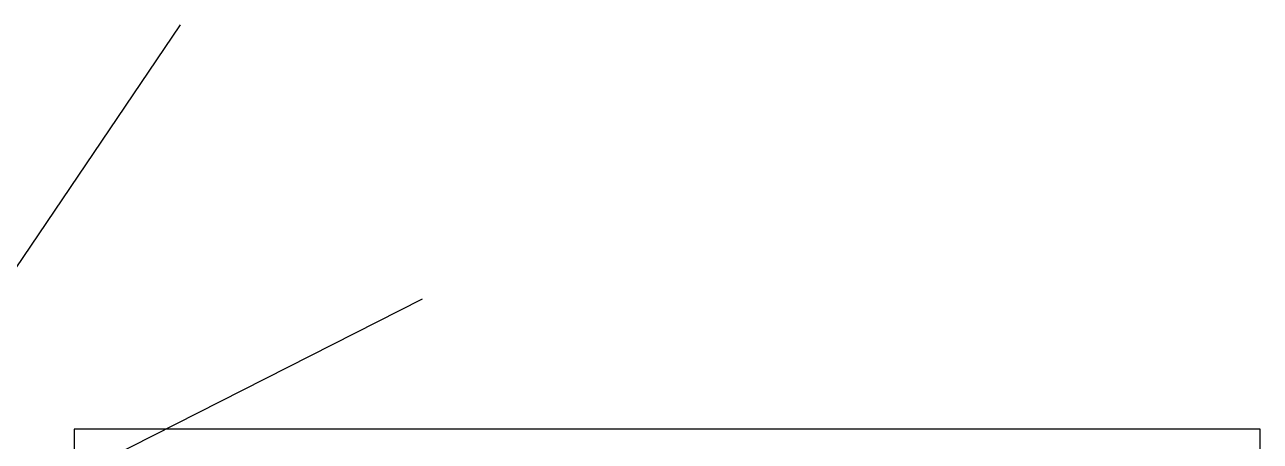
# Model space of a CAD drawing. Extents: x 108150 to 142535, y -18867 to -9422.
# Drawn here: x 138613.8 to 139051.3, y -16555.7 to -16408.3 of the extents above; entities that cross this region are included whole.
import ezdxf

# ---------------------------------------------------------------- set-up
doc = ezdxf.new("R2010")
doc.units = 0
doc.header["$MEASUREMENT"] = 0
doc.layers.add('1', color=4, linetype='Continuous', lineweight=40)
doc.dimstyles.new('м100', dxfattribs={"dimtxt": 2.5, "dimasz": 2.5, "dimexe": 2, "dimexo": 0.625, "dimtad": 1, "dimdec": 0, "dimlfac": 100, "dimtxsty": 'Standard', "dimblk": 'OBLIQUE', "dimcen": -2.5, "dimdle": 2, "dimadec": 0, "dimazin": 0, "dimtfac": 1, "dimtdec": 0, "dimtmove": 0, "dimatfit": 3, "dimfxl": 1, "dimarcsym": 0})

# ---------------------------------------------------------------- blocks, each defined once
blk = doc.blocks.new('_Oblique')
at = {"color": 0, "linetype": 'ByBlock', "lineweight": -2}
blk.add_line((-0.5, -0.5), (0.5, 0.5), dxfattribs=at)

msp = doc.modelspace()

# ---------------------------------------------------------------- linework, layer by layer
at = {"color": 7, "lineweight": 25, "elevation": -754.4947}
msp.add_lwpolyline([(138631.3475, -16848.334), (139051.3475, -16848.334), (139051.3475, -16551.334), (138631.3475, -16551.334)], close=True, dxfattribs=at)

# ---------------------------------------------------------------- leaders
at = {"layer": '1', "color": 0, "lineweight": 20}
msp.add_leader([(138524.1827, -16622.1625, -754.4947), (138532.3149, -16614.9975, -754.4947), (138560.5607, -16614.9975, -754.4947)], dimstyle='м100', override={"dimasz": 250, "dimgap": 50, "dimtad": 0, "dimldrblk": 'Open30', "dimfxl": 1.25, "dimarcsym": 1}, dxfattribs=at)

doc.saveas('drawing.dxf')
